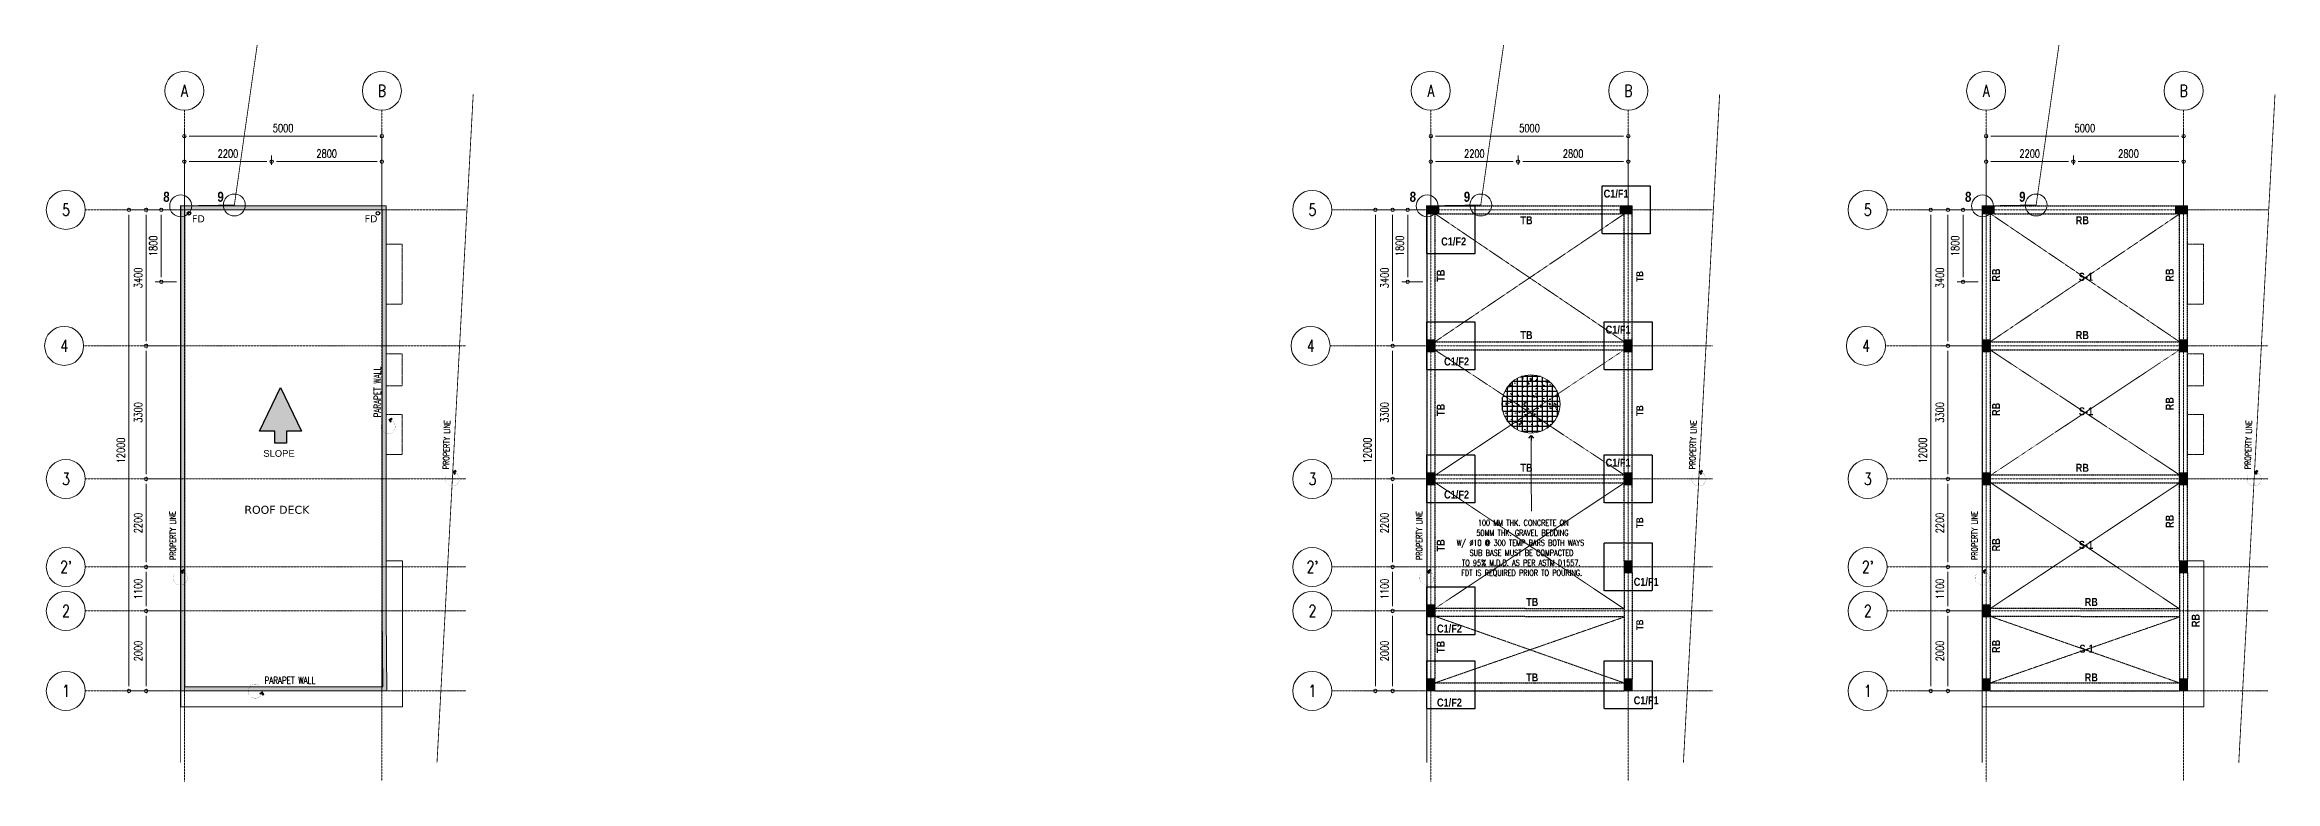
# Model space of a CAD drawing. Header units: millimetres. Extents: x 1634676 to 2568129, y -408635 to -190573.
# Drawn here: x 2394383 to 2450132, y -309854 to -291432 of the extents above; entities that cross this region are included whole.
import ezdxf
from ezdxf.enums import TextEntityAlignment as Align

# ---------------------------------------------------------------- set-up
doc = ezdxf.new("R2010")
doc.units = ezdxf.units.MM
doc.header["$MEASUREMENT"] = 0
for name, pattern in [('DASHED', [0.75, 0.5, -0.25]), ('HIDDEN', [0.375, 0.25, -0.125]), ('PHANTOM', [2.5, 1.25, -0.25, 0.25, -0.25, 0.25, -0.25]), ('PHANTOM2', [1.25, 0.625, -0.125, 0.125, -0.125, 0.125, -0.125]), ('PHANTOMX2', [5, 2.5, -0.5, 0.5, -0.5, 0.5, -0.5])]:
    doc.linetypes.add(name, pattern=pattern)
doc.layers.get('0').update_dxf_attribs({"lineweight": 15})
doc.layers.get('Defpoints').update_dxf_attribs({"color": 250})
for name, color, linetype, lineweight in [('.15', 7, 'Continuous', 15), ('.2', 2, 'Continuous', 20), ('ST-ANNOT_A', 74, 'Continuous', 20), ('ST-ANNOT_ALeadLines', 250, 'Continuous', 13), ('ST-DIM_E', 250, 'Continuous', 13), ('ST-FTG_E', 58, 'PHANTOM', 30), ('ST-GIRDER_E', 3, 'HIDDEN', 30), ('ST-GRID_E', 250, 'PHANTOM', 15), ('ST-HATCH_E', 250, 'Continuous', 9), ('ST-STL_E', 5, 'Continuous', 25), ('ST_HATCH_E', 250, 'Continuous', 5)]:
    doc.layers.add(name, color=color, linetype=linetype, lineweight=lineweight)
for name, color, linetype in [('A-FURN-SEAT-N', 1, 'Continuous'), ('Layer5', 5, 'Continuous'), ('TXT', 4, 'Continuous')]:
    doc.layers.add(name, color=color, linetype=linetype)
doc.styles.add('ARIAL', font='arial.ttf')
doc.styles.add('SIMPLEX', font='simplex.shx')
doc.styles.add('ST_TEXT', font='romans.shx', dxfattribs={"width": 0.75})
doc.styles.get("Standard").update_dxf_attribs({"font": 'GOTHIC.TTF'})
doc.styles.add('txt100-1', font='swisscb.ttf', dxfattribs={"height": 0.35})
doc.styles.add('VERDANA', font='verdana.ttf')
doc.dimstyles.new('ST_D100', dxfattribs={"dimscale": 100, "dimtxt": 2, "dimasz": 1.2, "dimexe": 1.5, "dimexo": 1, "dimgap": 1, "dimtad": 1, "dimdec": 0, "dimzin": 1, "dimdsep": 46, "dimtxsty": 'ST_TEXT', "dimblk": 'OpenIndicator', "dimcen": 1, "dimclrd": 256, "dimclre": 256, "dimclrt": 7, "dimadec": 0, "dimazin": 0, "dimtfac": 1, "dimtdec": 0, "dimtix": 1, "dimtmove": 2, "dimatfit": 3, "dimldrblk": 'OPEN90', "dimfxl": 0.075, "dimlwd": -1, "dimlwe": -1, "dimarcsym": 0})

# ---------------------------------------------------------------- blocks, each defined once
blk = doc.blocks.new('DFGDGDG')
blk.add_wipeout([(1492594, -120456), (1492594, -120256), (1492294, -120256), (1492294, -120456)]).dxf.layer = 'ST-HATCH_E'
at = {"layer": 'ST-HATCH_E'}
blk.add_hatch(color=256, dxfattribs=at).paths.add_polyline_path([(1492294, -120256), (1492594, -120256), (1492594, -120456), (1492294, -120456)])
at = {"layer": '.15', "color": 6}
blk.add_lwpolyline([(1492294, -120456), (1492294, -120256), (1492594, -120256), (1492594, -120456)], close=True, dxfattribs=at)
blk = doc.blocks.new('2459551433472')
at = {"layer": '.2'}
for p, rotation in [((1492689, -118456), 180), ((1497525, -118456), 179.9999999999999), ((-120161, -1493944), 90), ((-115225, -1493944), 90), ((-120161, -1497271), 90), ((-115225, -1497271), 90), ((-120161, -1499472), 90), ((-115225, -1500572), 90), ((-120161, -1502422), 90), ((-115225, -1502422), 90)]:
    blk.add_blockref('DFGDGDG', p, dxfattribs=dict(at, rotation=rotation))
blk = doc.blocks.new('_Open90')
at = {"color": 0, "linetype": 'ByBlock', "lineweight": -2}
for p, q in [((0, 0), (-1, 0)), ((-0.5, 0.5), (0, 0)), ((0, 0), (-0.5, -0.5))]:
    blk.add_line(p, q, dxfattribs=at)
blk = doc.blocks.new('OpenIndicator')
at = {"layer": 'ST-DIM_E'}
h = blk.add_hatch(color=255, dxfattribs=at)
h.paths.add_polyline_path([(0.35, 0), (0.36, 0, 0.414214), (0, 0.36), (0, 0.35, -0.414214)])
h.paths.add_polyline_path([(0, 0.35), (0, 0.36, 0.414214), (-0.36, 0), (-0.35, 0, -0.414214)])
h.paths.add_polyline_path([(0, -0.35), (0, -0.36, 0.414214), (0.36, 0), (0.35, 0, -0.414214)])
h.paths.add_polyline_path([(-0.35, 0), (-0.36, 0, 0.414214), (0, -0.36), (0, -0.35, -0.414214)])
at = {"layer": 'ST-DIM_E', "color": 255}
blk.add_line((0, 0.63), (0, -0.63), dxfattribs=at)
at = {"layer": 'ST-DIM_E', "color": 255, "const_width": 0.01}
blk.add_lwpolyline([(-0.63, 0), (0.63, 0)], dxfattribs=at)
at = {"layer": 'ST-DIM_E', "color": 255}
for radius in [0.365, 0.35]:
    blk.add_circle((0, 0), radius, dxfattribs=at)
blk = doc.blocks.new('KJHKJHKHK')
at = {"layer": 'ST-HATCH_E'}
h = blk.add_hatch(dxfattribs=at)
h.set_pattern_fill('AR-CONC', color=256, scale=5, style=0)
h.set_pattern_definition([(50, (368454.4, -139284.1), (910.9233, -79.6954), [95.25, -1047.75]), (355, (368454.4, -139284.1), (-176.214, 955.283), [76.2, -838.2]), (100.451, (368530.3, -139290.8), (734.7125, 875.5834), [80.95, -890.45]), (46.1842, (368454.4, -139030.1), (1355.395, -210.212), [142.875, -1571.625]), (96.6356, (368567.4, -139047.6), (1187.021, 1237.128), [121.425, -1335.675]), (351.184, (368454.4, -139030.1), (1187.023, 1237.126), [114.3, -1257.3]), (21, (368581.4, -139093.6), (758.0744, -511.3276), [95.25, -1047.75]), (326, (368581.4, -139093.6), (309.01, 920.94), [76.2, -838.2]), (71.4514, (368644.6, -139136.2), (1067.0825, 409.614), [80.95, -890.45]), (37.5, (368454.4, -139284.12), (15.443, 422.7752), [0, -828.04, 0, -850.9, 0, -841.375]), (7.5, (368454.4, -139284.1), (334.0983, 500.9029), [0, -485.14, 0, -808.99, 0, -320.675]), (327.5, (368171.2, -139284.12), (677.953, -28.6437), [0, -317.5, 0, -990.6, 0, -1314.45]), (317.5, (368044.2, -139284.1), (740.646, 127.1325), [0, -412.75, 0, -657.86, 0, -933.45])])
h.paths.add_polyline_path([(462982, -81702, 1), (465889, -81702, 1)])
at = {"layer": 'ST-DIM_E'}
blk.add_circle((464436, -81702), 1454, dxfattribs=at)
at = {"layer": 'ST-STL_E'}
for points in [[(464352, -83153), (464352, -80251)], [(464602, -83146), (464602, -80258)], [(463031, -81327), (465840, -81327)], [(463102, -82280), (463102, -81124)], [(463123, -81077), (465748, -81077)], [(463274, -80827), (465597, -80827)], [(463352, -82671), (463352, -80733)], [(463515, -80577), (465356, -80577)], [(463602, -82893), (463602, -80511)], [(463852, -83033), (463852, -80371)], [(463963, -80327), (464908, -80327)], [(464102, -83117), (464102, -80287)], [(464852, -83095), (464852, -80309)], [(465102, -82994), (465102, -80410)], [(465352, -82831), (465352, -80573)], [(465602, -82570), (465602, -80834)], [(465852, -82032), (465852, -81372)], [(462987, -81577), (465884, -81577)], [(462987, -81827), (465884, -81827)], [(463031, -82077), (465840, -82077)], [(463123, -82327), (465748, -82327)], [(463274, -82577), (465597, -82577)], [(463515, -82827), (465356, -82827)], [(463963, -83077), (464908, -83077)]]:
    blk.add_lwpolyline(points, dxfattribs=at)
blk = doc.blocks.new('Area Point Arrow')
at = {"layer": 'ST-ANNOT_ALeadLines', "ltscale": 2}
blk.add_hatch(color=2, dxfattribs=at).paths.add_polyline_path([(0, 1), (75, -119), (170, -60), (45, 142), (-173, 49), (-129, -54)])
at = {"layer": 'ST-ANNOT_ALeadLines', "color": 2, "ltscale": 2, "const_width": 10}
blk.add_lwpolyline([(-238, 704, 2.8057482), (0, 1, -0.1272723)], format="xyb", dxfattribs=at)
at = {"layer": 'ST-ANNOT_ALeadLines', "color": 2}
blk.add_lwpolyline([(0, 1), (75, -119), (170, -60), (45, 142), (-173, 49), (-129, -54), (0, 1)], dxfattribs=at)
blk = doc.blocks.new('*D1547')
at = {"layer": 'Defpoints', "color": 0, "linetype": 'Continuous', "ltscale": 3, "transparency": 16777216}
for p in [(2380213, -295565), (2380048, -297365), (2380524, -297365)]:
    blk.add_point(p, dxfattribs=at)
at = {"layer": 'ST-DIM_E', "ltscale": 3, "transparency": 16777216}
for p, q in [((2380113, -295565), (2379898, -295565)), ((2380048, -295685), (2380048, -297245)), ((2380424, -297365), (2379898, -297365))]:
    blk.add_line(p, q, dxfattribs=at)
at = {"layer": 'ST-DIM_E', "linetype": 'Continuous', "ltscale": 3, "transparency": 16777216, "xscale": 120, "yscale": 120, "zscale": 120}
for p, rotation in [((2380048, -295565), 90), ((2380048, -297365), 270)]:
    blk.add_blockref('OpenIndicator', p, dxfattribs=dict(at, rotation=rotation))
at = {"layer": 'ST-DIM_E', "color": 7, "linetype": 'Continuous', "ltscale": 3, "transparency": 16777216, "insert": (2379848, -296465), "char_height": 200, "attachment_point": 5, "rotation": 90, "style": 'ST_TEXT'}
blk.add_mtext('1800', dxfattribs=at)
blk = doc.blocks.new('*U1395')
at = {"layer": 'ST-ANNOT_A', "color": 70, "linetype": 'Continuous', "ltscale": 10}
blk.add_circle((0, 1300), 1300, dxfattribs=at)
at = {"layer": 'ST-GRID_E', "ltscale": 5}
blk.add_line((0, 0), (0, -44746), dxfattribs=at)
at = {"layer": 'ST-ANNOT_A', "color": 7, "style": 'ST_TEXT', "width": 0.75}
blk.add_attdef('A', text='', height=800, dxfattribs=at).set_placement((0, 1300), align=Align.MIDDLE_CENTER)
blk = doc.blocks.new('*U1396')
at = {"layer": 'ST-ANNOT_A', "color": 70, "linetype": 'Continuous', "ltscale": 10}
blk.add_circle((0, 1300), 1300, dxfattribs=at)
at = {"layer": 'ST-GRID_E', "ltscale": 5}
blk.add_line((0, 0), (0, -44719), dxfattribs=at)
at = {"layer": 'ST-ANNOT_A', "color": 7, "style": 'ST_TEXT', "width": 0.75}
blk.add_attdef('A', text='', height=800, dxfattribs=at).set_placement((0, 1300), align=Align.MIDDLE_CENTER)
blk = doc.blocks.new('*U1398')
at = {"layer": 'ST-ANNOT_A', "color": 70, "linetype": 'Continuous', "ltscale": 10}
blk.add_circle((-4087, 0), 1300, dxfattribs=at)
at = {"layer": 'ST-GRID_E', "ltscale": 5}
blk.add_line((22694, 0), (-2787, 0), dxfattribs=at)
at = {"layer": 'ST-ANNOT_A', "color": 7, "style": 'ST_TEXT', "width": 0.75}
blk.add_attdef('A', text='', height=800, dxfattribs=at).set_placement((-4074, 0), align=Align.MIDDLE_CENTER)
blk = doc.blocks.new('*U1399')
at = {"layer": 'ST-ANNOT_A', "color": 70, "linetype": 'Continuous', "ltscale": 10}
blk.add_circle((-4087, 0), 1300, dxfattribs=at)
at = {"layer": 'ST-GRID_E', "ltscale": 5}
blk.add_line((22581, 0), (-2787, 0), dxfattribs=at)
at = {"layer": 'ST-ANNOT_A', "color": 7, "style": 'ST_TEXT', "width": 0.75}
blk.add_attdef('A', text='', height=800, dxfattribs=at).set_placement((-4074, 0), align=Align.MIDDLE_CENTER)
blk = doc.blocks.new('*U1400')
at = {"layer": 'ST-ANNOT_A', "color": 70, "linetype": 'Continuous', "ltscale": 10}
blk.add_circle((-4087, 0), 1300, dxfattribs=at)
at = {"layer": 'ST-GRID_E', "ltscale": 5}
blk.add_line((22581, 0), (-2787, 0), dxfattribs=at)
at = {"layer": 'ST-ANNOT_A', "color": 7, "style": 'ST_TEXT', "width": 0.75}
blk.add_attdef('A', text='', height=800, dxfattribs=at).set_placement((-4074, 0), align=Align.MIDDLE_CENTER)
blk = doc.blocks.new('*U1393')
at = {"layer": 'ST-ANNOT_A', "color": 70, "linetype": 'Continuous', "ltscale": 10}
blk.add_circle((-4087, 0), 1300, dxfattribs=at)
at = {"layer": 'ST-GRID_E', "ltscale": 5}
blk.add_line((22581, 0), (-2787, 0), dxfattribs=at)
at = {"layer": 'ST-ANNOT_A', "color": 7, "style": 'ST_TEXT', "width": 0.75}
blk.add_attdef('A', text='', height=800, dxfattribs=at).set_placement((-4074, 0), align=Align.MIDDLE_CENTER)
blk = doc.blocks.new('*D1548')
at = {"layer": 'Defpoints', "color": 0, "linetype": 'Continuous', "ltscale": 3, "transparency": 16777216}
for p in [(2385560, -293721), (2385560, -295405), (2380624, -296152)]:
    blk.add_point(p, dxfattribs=at)
at = {"layer": 'ST-DIM_E', "ltscale": 3, "transparency": 16777216}
for p, q in [((2380624, -296052), (2380624, -293571)), ((2380744, -293721), (2385440, -293721)), ((2385560, -295305), (2385560, -293571))]:
    blk.add_line(p, q, dxfattribs=at)
at = {"layer": 'ST-DIM_E', "linetype": 'Continuous', "ltscale": 3, "transparency": 16777216, "xscale": 120, "yscale": 120, "zscale": 120, "rotation": 180}
blk.add_blockref('OpenIndicator', (2380624, -293721), dxfattribs=at)
at = {"layer": 'ST-DIM_E', "linetype": 'Continuous', "ltscale": 3, "transparency": 16777216, "xscale": 120, "yscale": 120, "zscale": 120}
blk.add_blockref('OpenIndicator', (2385560, -293721), dxfattribs=at)
at = {"layer": 'ST-DIM_E', "color": 7, "linetype": 'Continuous', "ltscale": 3, "transparency": 16777216, "insert": (2383092, -293521), "char_height": 200, "attachment_point": 5, "style": 'ST_TEXT'}
blk.add_mtext('5000', dxfattribs=at)
blk = doc.blocks.new('*D1549')
at = {"layer": 'Defpoints', "color": 0, "linetype": 'Continuous', "ltscale": 3, "transparency": 16777216}
for p in [(2382805, -294359), (2382805, -294419), (2385560, -294419)]:
    blk.add_point(p, dxfattribs=at)
at = {"layer": 'ST-DIM_E', "ltscale": 3, "transparency": 16777216}
for p, q in [((2382805, -294319), (2382805, -294209)), ((2385560, -294319), (2385560, -294209)), ((2385440, -294359), (2382925, -294359))]:
    blk.add_line(p, q, dxfattribs=at)
at = {"layer": 'ST-DIM_E', "linetype": 'Continuous', "ltscale": 3, "transparency": 16777216, "xscale": 120, "yscale": 120, "zscale": 120, "rotation": 180}
blk.add_blockref('OpenIndicator', (2382805, -294359), dxfattribs=at)
at = {"layer": 'ST-DIM_E', "linetype": 'Continuous', "ltscale": 3, "transparency": 16777216, "xscale": 120, "yscale": 120, "zscale": 120}
blk.add_blockref('OpenIndicator', (2385560, -294359), dxfattribs=at)
at = {"layer": 'ST-DIM_E', "color": 7, "linetype": 'Continuous', "ltscale": 3, "transparency": 16777216, "insert": (2384182, -294159), "char_height": 200, "attachment_point": 5, "style": 'ST_TEXT'}
blk.add_mtext('2800', dxfattribs=at)
blk = doc.blocks.new('*D1550')
at = {"layer": 'Defpoints', "color": 0, "linetype": 'Continuous', "ltscale": 3, "transparency": 16777216}
for p in [(2380624, -294359), (2380624, -294500), (2382805, -294500)]:
    blk.add_point(p, dxfattribs=at)
at = {"layer": 'ST-DIM_E', "ltscale": 3, "transparency": 16777216}
for p, q in [((2380624, -294400), (2380624, -294209)), ((2382805, -294400), (2382805, -294209)), ((2382685, -294359), (2380744, -294359))]:
    blk.add_line(p, q, dxfattribs=at)
at = {"layer": 'ST-DIM_E', "linetype": 'Continuous', "ltscale": 3, "transparency": 16777216, "xscale": 120, "yscale": 120, "zscale": 120, "rotation": 180}
blk.add_blockref('OpenIndicator', (2380624, -294359), dxfattribs=at)
at = {"layer": 'ST-DIM_E', "linetype": 'Continuous', "ltscale": 3, "transparency": 16777216, "xscale": 120, "yscale": 120, "zscale": 120}
blk.add_blockref('OpenIndicator', (2382805, -294359), dxfattribs=at)
at = {"layer": 'ST-DIM_E', "color": 7, "linetype": 'Continuous', "ltscale": 3, "transparency": 16777216, "insert": (2381714, -294159), "char_height": 200, "attachment_point": 5, "style": 'ST_TEXT'}
blk.add_mtext('2200', dxfattribs=at)
blk = doc.blocks.new('*D1551')
at = {"layer": 'Defpoints', "color": 0, "linetype": 'Continuous', "ltscale": 3, "transparency": 16777216}
for p in [(2379670, -305593), (2380524, -305593), (2380339, -307593)]:
    blk.add_point(p, dxfattribs=at)
at = {"layer": 'ST-DIM_E', "ltscale": 3, "transparency": 16777216}
for p, q in [((2380424, -305593), (2379520, -305593)), ((2379670, -307473), (2379670, -305713)), ((2380239, -307593), (2379520, -307593))]:
    blk.add_line(p, q, dxfattribs=at)
at = {"layer": 'ST-DIM_E', "linetype": 'Continuous', "ltscale": 3, "transparency": 16777216, "xscale": 120, "yscale": 120, "zscale": 120}
for p, rotation in [((2379670, -305593), 90), ((2379670, -307593), 270)]:
    blk.add_blockref('OpenIndicator', p, dxfattribs=dict(at, rotation=rotation))
at = {"layer": 'ST-DIM_E', "color": 7, "linetype": 'Continuous', "ltscale": 3, "transparency": 16777216, "insert": (2379470, -306593), "char_height": 200, "attachment_point": 5, "rotation": 90, "style": 'ST_TEXT'}
blk.add_mtext('2000', dxfattribs=at)
blk = doc.blocks.new('*D1552')
at = {"layer": 'Defpoints', "color": 0, "linetype": 'Continuous', "ltscale": 3, "transparency": 16777216}
for p in [(2379670, -302293), (2380524, -302293), (2380161, -304493)]:
    blk.add_point(p, dxfattribs=at)
at = {"layer": 'ST-DIM_E', "ltscale": 3, "transparency": 16777216}
for p, q in [((2380424, -302293), (2379520, -302293)), ((2379670, -304373), (2379670, -302413)), ((2380061, -304493), (2379520, -304493))]:
    blk.add_line(p, q, dxfattribs=at)
at = {"layer": 'ST-DIM_E', "linetype": 'Continuous', "ltscale": 3, "transparency": 16777216, "xscale": 120, "yscale": 120, "zscale": 120}
for p, rotation in [((2379670, -302293), 90), ((2379670, -304493), 270)]:
    blk.add_blockref('OpenIndicator', p, dxfattribs=dict(at, rotation=rotation))
at = {"layer": 'ST-DIM_E', "color": 7, "linetype": 'Continuous', "ltscale": 3, "transparency": 16777216, "insert": (2379470, -303393), "char_height": 200, "attachment_point": 5, "rotation": 90, "style": 'ST_TEXT'}
blk.add_mtext('2200', dxfattribs=at)
blk = doc.blocks.new('*D1553')
at = {"layer": 'Defpoints', "color": 0, "linetype": 'Continuous', "ltscale": 3, "transparency": 16777216}
for p in [(2379670, -298965), (2380439, -298965), (2380244, -302293)]:
    blk.add_point(p, dxfattribs=at)
at = {"layer": 'ST-DIM_E', "ltscale": 3, "transparency": 16777216}
for p, q in [((2380339, -298965), (2379520, -298965)), ((2379670, -302173), (2379670, -299085)), ((2380144, -302293), (2379520, -302293))]:
    blk.add_line(p, q, dxfattribs=at)
at = {"layer": 'ST-DIM_E', "linetype": 'Continuous', "ltscale": 3, "transparency": 16777216, "xscale": 120, "yscale": 120, "zscale": 120}
for p, rotation in [((2379670, -298965), 90), ((2379670, -302293), 270)]:
    blk.add_blockref('OpenIndicator', p, dxfattribs=dict(at, rotation=rotation))
at = {"layer": 'ST-DIM_E', "color": 7, "linetype": 'Continuous', "ltscale": 3, "transparency": 16777216, "insert": (2379470, -300629), "char_height": 200, "attachment_point": 5, "rotation": 90, "style": 'ST_TEXT'}
blk.add_mtext('3300', dxfattribs=at)
blk = doc.blocks.new('*D1554')
at = {"layer": 'Defpoints', "color": 0, "linetype": 'Continuous', "ltscale": 3, "transparency": 16777216}
for p in [(2379670, -295565), (2380474, -295565), (2380524, -298965)]:
    blk.add_point(p, dxfattribs=at)
at = {"layer": 'ST-DIM_E', "ltscale": 3, "transparency": 16777216}
for p, q in [((2380374, -295565), (2379520, -295565)), ((2379670, -298845), (2379670, -295685)), ((2380424, -298965), (2379520, -298965))]:
    blk.add_line(p, q, dxfattribs=at)
at = {"layer": 'ST-DIM_E', "linetype": 'Continuous', "ltscale": 3, "transparency": 16777216, "xscale": 120, "yscale": 120, "zscale": 120}
for p, rotation in [((2379670, -295565), 90), ((2379670, -298965), 270)]:
    blk.add_blockref('OpenIndicator', p, dxfattribs=dict(at, rotation=rotation))
at = {"layer": 'ST-DIM_E', "color": 7, "linetype": 'Continuous', "ltscale": 3, "transparency": 16777216, "insert": (2379470, -297265), "char_height": 200, "attachment_point": 5, "rotation": 90, "style": 'ST_TEXT'}
blk.add_mtext('3400', dxfattribs=at)
blk = doc.blocks.new('*D1555')
at = {"layer": 'Defpoints', "color": 0, "linetype": 'Continuous', "ltscale": 3, "transparency": 16777216}
for p in [(2379239, -295565), (2380339, -295565), (2380339, -307593)]:
    blk.add_point(p, dxfattribs=at)
at = {"layer": 'ST-DIM_E', "ltscale": 3, "transparency": 16777216}
for p, q in [((2380239, -295565), (2379089, -295565)), ((2379239, -307473), (2379239, -295685)), ((2380239, -307593), (2379089, -307593))]:
    blk.add_line(p, q, dxfattribs=at)
at = {"layer": 'ST-DIM_E', "linetype": 'Continuous', "ltscale": 3, "transparency": 16777216, "xscale": 120, "yscale": 120, "zscale": 120}
for p, rotation in [((2379239, -295565), 90), ((2379239, -307593), 270)]:
    blk.add_blockref('OpenIndicator', p, dxfattribs=dict(at, rotation=rotation))
at = {"layer": 'ST-DIM_E', "color": 7, "linetype": 'Continuous', "ltscale": 3, "transparency": 16777216, "insert": (2379039, -301579), "char_height": 200, "attachment_point": 5, "rotation": 90, "style": 'ST_TEXT'}
blk.add_mtext('12000', dxfattribs=at)
blk = doc.blocks.new('*U1394')
at = {"layer": 'ST-ANNOT_A', "color": 70, "linetype": 'Continuous', "ltscale": 10}
blk.add_circle((-4087, 0), 1300, dxfattribs=at)
at = {"layer": 'ST-GRID_E', "ltscale": 5}
blk.add_line((22581, 0), (-2787, 0), dxfattribs=at)
at = {"layer": 'ST-ANNOT_A', "color": 7, "style": 'ST_TEXT', "width": 0.75}
blk.add_attdef('A', text='', height=800, dxfattribs=at).set_placement((-4074, 0), align=Align.MIDDLE_CENTER)
blk = doc.blocks.new('*D1556')
at = {"layer": 'Defpoints', "color": 0, "ltscale": 2, "transparency": 16777216}
for p in [(2380085, -304493), (2379670, -305593), (2380085, -305593)]:
    blk.add_point(p, dxfattribs=at)
at = {"layer": 'ST-DIM_E', "ltscale": 2, "transparency": 16777216}
for p, q in [((2379985, -304493), (2379520, -304493)), ((2379670, -304613), (2379670, -305473)), ((2379985, -305593), (2379520, -305593))]:
    blk.add_line(p, q, dxfattribs=at)
at = {"layer": 'ST-DIM_E', "ltscale": 2, "transparency": 16777216, "xscale": 120, "yscale": 120, "zscale": 120}
for p, rotation in [((2379670, -304493), 90), ((2379670, -305593), 270)]:
    blk.add_blockref('OpenIndicator', p, dxfattribs=dict(at, rotation=rotation))
at = {"layer": 'ST-DIM_E', "color": 7, "ltscale": 2, "transparency": 16777216, "insert": (2379470, -305043), "char_height": 200, "attachment_point": 5, "rotation": 90, "style": 'ST_TEXT'}
blk.add_mtext('1100', dxfattribs=at)
blk = doc.blocks.new('*U1397')
at = {"layer": 'ST-ANNOT_A', "color": 70, "linetype": 'Continuous', "ltscale": 10}
blk.add_circle((-4087, 0), 1300, dxfattribs=at)
at = {"layer": 'ST-GRID_E', "ltscale": 5}
blk.add_line((22581, 0), (-2787, 0), dxfattribs=at)
at = {"layer": 'ST-ANNOT_A', "color": 7, "style": 'ST_TEXT', "width": 0.75}
blk.add_attdef('A', text='', height=800, dxfattribs=at).set_placement((-4074, 0), align=Align.MIDDLE_CENTER)
blk = doc.blocks.new('asdsadsadddd')
at = {"color": 6, "linetype": 'PHANTOM2', "ltscale": 10, "const_width": 20}
for points in [[(2382444.3, -291442.4), (2381873.9, -295442.1), (2380524.1, -295464.4), (2380524.1, -309386)], [(2386937.8, -309386), (2387842.8, -292673.4)]]:
    blk.add_lwpolyline(points, dxfattribs=at)
at = {"color": 1}
for centre in [(2380533.6, -295465.3), (2381873.9, -295442.1)]:
    blk.add_circle(centre, 274, dxfattribs=at)
at = {"layer": 'ST-ANNOT_ALeadLines', "xscale": 0.3, "yscale": 0.3, "zscale": 0.3, "rotation": 90.81157072357888}
for p in [(2387381.5, -302127.3), (2380585.4, -304604.6)]:
    blk.add_blockref('Area Point Arrow', p, dxfattribs=at)
at = {"layer": 'ST-DIM_E', "ltscale": 2, "xscale": 0.375, "yscale": 0.375, "zscale": 0.375}
for name, p, values in [('*U1395', (2380624.1, -293074.5), {'A': 'A'}), ('*U1396', (2385559.7, -293074.5), {'A': 'B'}), ('*U1397', (2379194.4, -295565.2), {'A': '5'}), ('*U1398', (2379152.1, -298965.1), {'A': '4'}), ('*U1399', (2379194.4, -302293), {'A': '3'}), ('*U1394', (2379194.4, -304493.2), {'A': "2'"}), ('*U1400', (2379194.4, -305592.8), {'A': '2'}), ('*U1393', (2379194.4, -307592.9), {'A': '1'})]:
    blk.add_blockref(name, p, dxfattribs=at).add_auto_attribs(values)
at = {"layer": 'ST-ANNOT_A', "char_height": 150, "width": 1779.225, "attachment_point": 4, "style": 'ST_TEXT'}
for insert, rotation in [((2387160.1, -302049.6), 88.47733), ((2380337.5, -304321.2), 90.30047)]:
    blk.add_mtext('{\\C6;PROPERTY LINE}', dxfattribs=dict(at, insert=insert, rotation=rotation))
at = {"layer": 'TXT', "char_height": 250, "width": 1614.286, "attachment_point": 1, "rotation": 358.27783, "style": 'txt100-1'}
for s, insert in [('8', (2380100.1, -295110.4)), ('9', (2381453.6, -295110.4))]:
    blk.add_mtext(s, dxfattribs=dict(at, insert=insert))
at = {"layer": 'ST-DIM_E', "color": 1, "linetype": 'Continuous', "ltscale": 3}
for base, p1, p2, angle, text, picture, middle in [((2385559.7, -293721.3), (2380624.1, -296152.2), (2385559.7, -295404.5), 180, '5000', '*D1548', (2383091.9, -293521.3)), ((2380624.1, -294359.5), (2382804.8, -294500), (2380624.1, -294500), 180, '2200', '*D1550', (2381714.4, -294159.5)), ((2382804.8, -294359.5), (2385559.7, -294419.2), (2382804.8, -294419.2), 180, '2800', '*D1549', (2384182.2, -294159.5)), ((2379239.1, -295565.2), (2380338.6, -307592.9), (2380338.6, -295565.2), 90, '12000', '*D1555', (2379039.1, -301579)), ((2379670.1, -298965.1), (2380244.1, -302293), (2380439.5, -298965.1), 90, '3300', '*D1553', (2379470.1, -300629.1))]:
    dim = blk.add_linear_dim(base=base, p1=p1, p2=p2, angle=angle, text=text, dimstyle='ST_D100', dxfattribs=at)
    dim.commit()
    dim.dimension.update_dxf_attribs({"geometry": picture, "text_midpoint": middle})
for base, p1, p2, picture, middle in [((2379670.1, -295565.2), (2380524.1, -298965.1), (2380474.1, -295565.2), '*D1554', (2379470.1, -297265.2)), ((2380048.4, -297365.2), (2380213.5, -295565.2), (2380524.1, -297365.2), '*D1547', (2379848.4, -296465.2)), ((2379670.1, -302293), (2380161.3, -304493.2), (2380524.1, -302293), '*D1552', (2379470.1, -303393.1)), ((2379670.1, -305592.8), (2380338.6, -307592.9), (2380524.1, -305592.8), '*D1551', (2379470.1, -306592.9))]:
    dim = blk.add_linear_dim(base=base, p1=p1, p2=p2, angle=90, dimstyle='ST_D100', dxfattribs=at)
    dim.commit()
    dim.dimension.update_dxf_attribs({"geometry": picture, "text_midpoint": middle})
at = {"layer": 'ST-DIM_E', "ltscale": 2}
dim = blk.add_linear_dim(base=(2379670.1, -305592.8), p1=(2380084.9, -304493.2), p2=(2380084.9, -305592.8), angle=90, dimstyle='ST_D100', dxfattribs=at)
dim.commit()
dim.dimension.update_dxf_attribs({"geometry": '*D1556', "text_midpoint": (2379470.1, -305043)})

msp = doc.modelspace()

# ---------------------------------------------------------------- hatches: boundary and pattern name
at = {"layer": '.2', "ltscale": 2, "true_color": 0x636466}
h = msp.add_hatch(color=251, dxfattribs=at)
h.dxf.hatch_style = 1
h.paths.add_polyline_path([(2402920.5, -305743.2), (2402920.5, -295465.2), (2397785, -295465.2), (2397785, -307592.9), (2402933.3, -307593)])
h.paths.add_polyline_path([(2397885, -307492.9), (2397885, -295565.2), (2402820.5, -295565.2), (2402820.5, -305643.2), (2402832.6, -307493)], flags=16)
at = {"layer": 'A-FURN-SEAT-N'}
h = msp.add_hatch(color=256, dxfattribs=at)
h.dxf.hatch_style = 1
h.paths.add_polyline_path([(2400281.1, -300006.8), (2399755.9, -301096), (2400137, -301096), (2400137, -301400.7), (2400379.9, -301400.7), (2400425.1, -301400.7), (2400425.1, -301096), (2400806.2, -301096)])

# ---------------------------------------------------------------- linework, layer by layer
at = {"layer": '.2', "color": 1, "linetype": 'Continuous', "ltscale": 3}
for points in [[(2397784.9, -307592.9), (2402933.3, -307593), (2402920.5, -305743.2), (2402920.5, -305743.2), (2402920.5, -295465.2), (2397784.9, -295465.2), (2397784.9, -307592.9)], [(2397784.9, -307592.9), (2397784.9, -307992.9), (2403328.3, -307992.9), (2403328.3, -304343.2), (2402920.5, -304343.2)]]:
    msp.add_lwpolyline(points, dxfattribs=at)
msp.add_lwpolyline([(2397884.9, -307492.9), (2402832.6, -307493), (2402820.5, -305643.2), (2402820.5, -305643.2), (2402820.5, -295565.2), (2397884.9, -295565.2)], close=True, dxfattribs=at)
at = {"layer": '.2', "color": 1, "linetype": 'DASHED', "ltscale": 3}
for points in [[(2403320.5, -297920.3), (2402920.5, -297920.3), (2402920.5, -296420.3), (2403320.5, -296420.3)], [(2403320.5, -299966.1), (2402920.5, -299966.1), (2402920.5, -299166.1), (2403320.5, -299166.1)], [(2403320.5, -301681.8), (2402920.5, -301681.8), (2402920.5, -300681.8), (2403320.5, -300681.8)]]:
    msp.add_lwpolyline(points, close=True, dxfattribs=at)
at = {"layer": 'A-FURN-SEAT-N'}
msp.add_lwpolyline([(2400379.9, -301400.7), (2400137, -301400.7), (2400137, -301096), (2399755.9, -301096), (2400281.1, -300006.8), (2400806.2, -301096), (2400425.1, -301096), (2400425.1, -301400.7), (2400182.2, -301400.7)], dxfattribs=at)
for centre in [(2397990.1, -295650.5), (2402712.1, -295650.5)]:
    msp.add_circle(centre, 44.3, dxfattribs=at)

# ---------------------------------------------------------------- block references
at = {"layer": '.2', "color": 1, "linetype": 'Continuous'}
msp.add_blockref('asdsadsadddd', (17251.3, 0), dxfattribs=at)
at = {"layer": '.2', "color": 1, "linetype": 'Continuous', "ltscale": 3, "xscale": -1}
for p in [(2434154.8, -297465.2), (2448033.6, -297465.2)]:
    msp.add_blockref('2459551433472', p, dxfattribs=at)
at = {"layer": 'ST-ANNOT_ALeadLines', "xscale": 0.3, "yscale": 0.3, "zscale": 0.3, "rotation": 90}
msp.add_blockref('Area Point Arrow', (2403029.7, -300822.7), dxfattribs=at)
at = {"layer": 'ST-ANNOT_ALeadLines', "xscale": 0.3, "yscale": 0.3, "zscale": 0.3}
msp.add_blockref('Area Point Arrow', (2399810.2, -307659.6), dxfattribs=at)

# ---------------------------------------------------------------- texts
at = {"layer": '.2', "ltscale": 1000, "attachment_point": 4, "style": 'VERDANA'}
for s, insert, char_height, width in [('FD', (2398063.9, -295787.5), 175, 1602.213), ('FD', (2402379, -295787.5), 175, 1602.213), ('ROOF DECK', (2399375.3, -303065.1), 200, 3071.93)]:
    msp.add_mtext(s, dxfattribs=dict(at, insert=insert, char_height=char_height, width=width))
at = {"layer": 'ST-ANNOT_A', "insert": (2402696.7, -300755.6), "char_height": 175, "width": 2155.885, "attachment_point": 4, "rotation": 90, "style": 'ST_TEXT'}
msp.add_mtext('{\\C6;PARAPET WALL}', dxfattribs=at)
at = {"layer": 'ST-ANNOT_A', "insert": (2399877.3, -307326.6), "char_height": 175, "width": 2155.885, "attachment_point": 4, "style": 'ST_TEXT'}
msp.add_mtext('{\\C6;PARAPET WALL}', dxfattribs=at)
at = {"layer": 'TXT', "insert": (2400240.7, -301655.1), "char_height": 168.05, "width": 1953.586, "attachment_point": 5, "style": 'ARIAL'}
msp.add_mtext('SLOPE', dxfattribs=at)

# ---------------------------------------------------------------- next in the draw order: linework, layer by layer
at = {"layer": '.2', "color": 1, "linetype": 'DASHED', "ltscale": 3}
for points in [[(2448338.5, -297920.3), (2447938.5, -297920.3), (2447938.5, -296420.3), (2448338.5, -296420.3)], [(2448338.5, -299966.1), (2447938.5, -299966.1), (2447938.5, -299166.1), (2448338.5, -299166.1)], [(2448338.5, -301681.8), (2447938.5, -301681.8), (2447938.5, -300681.8), (2448338.5, -300681.8)]]:
    msp.add_lwpolyline(points, close=True, dxfattribs=at)
at = {"layer": '.2', "color": 1, "linetype": 'Continuous', "ltscale": 3}
msp.add_lwpolyline([(2442802.9, -307592.9), (2442802.9, -307992.9), (2448346.3, -307992.9), (2448346.3, -304343.2), (2447938.5, -304343.2)], dxfattribs=at)
at = {"layer": 'ST-FTG_E', "linetype": 'HIDDEN', "ltscale": 5}
for points in [[(2428924.2, -295465.2), (2430124.2, -295465.2), (2430124.2, -296665.2), (2428924.2, -296665.2)], [(2433309.7, -294965.2), (2434509.7, -294965.2), (2434509.7, -296165.2), (2433309.7, -296165.2)], [(2428924.2, -298365.1), (2430124.2, -298365.1), (2430124.2, -299565.1), (2428924.2, -299565.1)], [(2433359.7, -298365.1), (2434559.7, -298365.1), (2434559.7, -299565.1), (2433359.7, -299565.1)], [(2428924.2, -301692), (2430124.2, -301692), (2430124.2, -302892), (2428924.2, -302892)], [(2433359.7, -301692), (2434559.7, -301692), (2434559.7, -302892), (2433359.7, -302892)], [(2433359.7, -303893.2), (2434559.7, -303893.2), (2434559.7, -305093.2), (2433359.7, -305093.2)], [(2428924.2, -304992.8), (2430124.2, -304992.8), (2430124.2, -306192.8), (2428924.2, -306192.8)], [(2428924.2, -306842.9), (2430124.2, -306842.9), (2430124.2, -308042.9), (2428924.2, -308042.9)], [(2433359.7, -306842.9), (2434559.7, -306842.9), (2434559.7, -308042.9), (2433359.7, -308042.9)]]:
    msp.add_lwpolyline(points, close=True, dxfattribs=at)
at = {"layer": 'ST-GIRDER_E', "ltscale": 7}
for p, q in [((2429224.2, -295465.2), (2433759.7, -295465.2)), ((2443102.9, -295465.2), (2447638.5, -295465.2)), ((2428924.2, -295665.2), (2428924.2, -307292.9)), ((2429124.2, -295665.2), (2429124.2, -307292.9)), ((2429224.2, -295665.2), (2433759.7, -295665.2)), ((2433859.7, -304343.2), (2433859.7, -295665.2)), ((2434059.7, -304343.2), (2434059.7, -295665.2)), ((2442803, -295665.2), (2442803, -307292.9)), ((2443003, -295665.2), (2443003, -307292.9)), ((2443102.9, -295665.2), (2447638.5, -295665.2)), ((2447738.5, -304343.2), (2447738.5, -295665.2)), ((2447938.5, -304343.2), (2447938.5, -295665.2)), ((2429124, -298865), (2433859.7, -298864.1)), ((2429124, -299065), (2433859.8, -299064.1)), ((2443002.8, -298865), (2447738.5, -298864.1)), ((2443002.8, -299065), (2447738.5, -299064.1)), ((2429145.7, -302193), (2433859.7, -302192)), ((2429145.7, -302393), (2433859.8, -302392)), ((2443024.4, -302193), (2447738.5, -302192)), ((2443024.5, -302393), (2447738.5, -302392)), ((2433859.7, -304643.2), (2433859.7, -307292.9)), ((2434059.7, -304643.2), (2434059.7, -307292.9)), ((2447738.5, -304643.2), (2447738.5, -307292.9)), ((2447938.5, -304643.2), (2447938.5, -307292.9)), ((2433859.4, -305743.1), (2429131, -305728.4)), ((2433860.1, -305543.1), (2429131.7, -305528.4)), ((2447738.2, -305743.1), (2443009.8, -305728.4)), ((2447738.8, -305543.1), (2443010.4, -305528.4)), ((2429124.2, -307392.9), (2433859.7, -307392.9)), ((2429124.2, -307592.9), (2433859.7, -307592.9)), ((2443002.9, -307392.9), (2447738.5, -307392.9)), ((2443002.9, -307592.9), (2447738.5, -307592.9))]:
    msp.add_line(p, q, dxfattribs=at)
at = {"layer": 'ST_HATCH_E', "linetype": 'PHANTOMX2'}
for p, q in [((2429124.5, -298865), (2433859.7, -295665.2)), ((2429138.2, -295665.7), (2433859.7, -298864.1)), ((2443003.2, -298865), (2447738.5, -295665.2)), ((2443017, -295665.7), (2447738.5, -298864.1)), ((2429124.2, -299065), (2433859.7, -302192)), ((2433859.7, -299064.1), (2429145.7, -302193)), ((2443002.9, -299065), (2447738.5, -302192)), ((2447738.5, -299064.1), (2443024.4, -302193)), ((2429131.8, -305528.4), (2433859.8, -302392)), ((2429145.7, -302393), (2433859.7, -305543.1)), ((2443010.5, -305528.4), (2447738.5, -302392)), ((2443024.5, -302393), (2447738.5, -305543.1)), ((2433859.7, -305743.1), (2429124.2, -307392.9)), ((2429130.9, -305728.4), (2433859.7, -307392.9)), ((2447738.2, -305743.1), (2443002.9, -307392.9)), ((2443009.7, -305728.4), (2447738.5, -307392.9))]:
    msp.add_line(p, q, dxfattribs=at)

# ---------------------------------------------------------------- next in the draw order: block references
at = {"layer": '.2', "color": 1, "linetype": 'Continuous'}
for p in [(48400.1, 0), (62278.8, 0)]:
    msp.add_blockref('asdsadsadddd', p, dxfattribs=at)
at = {"layer": 'ST-DIM_E', "xscale": -0.5, "yscale": 0.5, "zscale": 0.5}
msp.add_blockref('KJHKJHKHK', (2663745.2, -259568.3), dxfattribs=at)

# ---------------------------------------------------------------- next in the draw order: texts
at = {"layer": 'Layer5', "linetype": 'Continuous', "char_height": 200, "attachment_point": 1}
for s, insert in [('{\\fTw Cen MT Condensed|b1|i0|c0|p34;C1/F1}', (2433344, -295058.8)), ('{\\fTw Cen MT Condensed|b1|i0|c0|p34;TB}', (2431263.2, -295724.6)), ('{\\fTw Cen MT Condensed|b1|i0|c0|p34;RB}', (2445142, -295724.6)), ('{\\fTw Cen MT Condensed|b1|i0|c0|p34;C1/F2}', (2429283.8, -296254.7)), ('{\\fTw Cen MT Condensed|b1|i0|c0|p34;S-1}', (2445217.7, -297137.6)), ('{\\fTw Cen MT Condensed|b1|i0|c0|p34;TB}', (2431263.2, -298595.4)), ('{\\fTw Cen MT Condensed|b1|i0|c0|p34;C1/F1}', (2433394, -298458.7)), ('{\\fTw Cen MT Condensed|b1|i0|c0|p34;RB}', (2445142, -298595.4)), ('{\\fTw Cen MT Condensed|b1|i0|c0|p34;C1/F2}', (2429356.8, -299255.3)), ('{\\fTw Cen MT Condensed|b1|i0|c0|p34;S-1}', (2445221.5, -300501.3)), ('{\\fTw Cen MT Condensed|b1|i0|c0|p34;TB}', (2431263.2, -301913.5)), ('{\\fTw Cen MT Condensed|b1|i0|c0|p34;C1/F1}', (2433394, -301785.6)), ('{\\fTw Cen MT Condensed|b1|i0|c0|p34;RB}', (2445142, -301913.5)), ('{\\fTw Cen MT Condensed|b1|i0|c0|p34;C1/F2}', (2429356.8, -302582.2)), ('{\\fTw Cen MT Condensed|b1|i0|c0|p34;S-1}', (2445221.5, -303840.8)), ('{\\fTw Cen MT Condensed|b1|i0|c0|p34;C1/F1}', (2434096.3, -304764.8)), ('{\\fTw Cen MT Condensed|b1|i0|c0|p34;TB}', (2431405.6, -305268.1)), ('{\\fTw Cen MT Condensed|b1|i0|c0|p34;RB}', (2445365.3, -305268.1)), ('{\\fTw Cen MT Condensed|b1|i0|c0|p34;C1/F2}', (2429179.3, -305932.7)), ('{\\fTw Cen MT Condensed|b1|i0|c0|p34;S-1}', (2445236.4, -306436.2)), ('{\\fTw Cen MT Condensed|b1|i0|c0|p34;TB}', (2431405.6, -307154)), ('{\\fTw Cen MT Condensed|b1|i0|c0|p34;RB}', (2445365.3, -307154)), ('{\\fTw Cen MT Condensed|b1|i0|c0|p34;C1/F1}', (2434096.3, -307727.1)), ('{\\fTw Cen MT Condensed|b1|i0|c0|p34;C1/F2}', (2429179.3, -307782.7))]:
    msp.add_mtext_dynamic_manual_height_columns(s, width=124.784, gutter_width=1333.3, heights=[0], dxfattribs=dict(at, insert=insert))
at = {"layer": 'Layer5', "linetype": 'Continuous', "attachment_point": 1, "rotation": 90}
for s, insert, char_height in [('{\\fTw Cen MT Condensed|b1|i0|c0|p34;TB}', (2429172.4, -297360.9), 200), ('{\\fTw Cen MT Condensed|b1|i0|c0|p34;TB}', (2434159.1, -297360.9), 175), ('{\\fTw Cen MT Condensed|b1|i0|c0|p34;RB}', (2443051.2, -297360.9), 200), ('{\\fTw Cen MT Condensed|b1|i0|c0|p34;RB}', (2447388.1, -297360.9), 200), ('{\\fTw Cen MT Condensed|b1|i0|c0|p34;TB}', (2429172.4, -300717.7), 200), ('{\\fTw Cen MT Condensed|b1|i0|c0|p34;TB}', (2434159.1, -300717.7), 175), ('{\\fTw Cen MT Condensed|b1|i0|c0|p34;RB}', (2443051.2, -300717.7), 200), ('{\\fTw Cen MT Condensed|b1|i0|c0|p34;RB}', (2447388.1, -300577.7), 200), ('{\\fTw Cen MT Condensed|b1|i0|c0|p34;TB}', (2434159.1, -303519.5), 175), ('{\\fTw Cen MT Condensed|b1|i0|c0|p34;RB}', (2447388.1, -303519.5), 200), ('{\\fTw Cen MT Condensed|b1|i0|c0|p34;TB}', (2429172.4, -304104.5), 200), ('{\\fTw Cen MT Condensed|b1|i0|c0|p34;RB}', (2443051.2, -304104.5), 200), ('{\\fTw Cen MT Condensed|b1|i0|c0|p34;TB}', (2434159.1, -306073), 175), ('{\\fTw Cen MT Condensed|b1|i0|c0|p34;RB}', (2448037.8, -305998.8), 200), ('{\\fTw Cen MT Condensed|b1|i0|c0|p34;TB}', (2429172.4, -306644.1), 200), ('{\\fTw Cen MT Condensed|b1|i0|c0|p34;RB}', (2443051.2, -306644.1), 200)]:
    msp.add_mtext_dynamic_manual_height_columns(s, width=124.784, gutter_width=1333.3, heights=[0], dxfattribs=dict(at, insert=insert, char_height=char_height))
at = {"layer": 'ST-ANNOT_A', "ltscale": 2, "insert": (2423797.9, -303314.2), "char_height": 150, "width": 15214.286, "attachment_point": 1, "style": 'SIMPLEX'}
msp.add_mtext('\\pi6401.78571;{\\W0.75;100 MM THK. CONCRETE ON\\P\\pi6366.96429;50MM THK. GRAVEL BEDDING\\P\\pi5874.10714;W/ ∅10 @ 300 TEMP BARS BOTH WAYS\\P\\pi6195.53571;SUB BASE MUST BE COMPACTED\\P\\pi6005.35714;TO 95% M.D.D. AS PER ASTM D1557.\\P\\pi5986.60714;FDT IS REQUIRED PRIOR TO POURING.}', dxfattribs=at)

# ---------------------------------------------------------------- next in the draw order: leaders
at = {"layer": 'ST-DIM_E'}
msp.add_leader([(2431532.9, -301209.4), (2431534, -302257.7), (2431538.1, -303096.7)], dimstyle='ST_D100', override={"dimgap": 1.5, "dimtad": 0}, dxfattribs=at)

doc.saveas('drawing.dxf')
